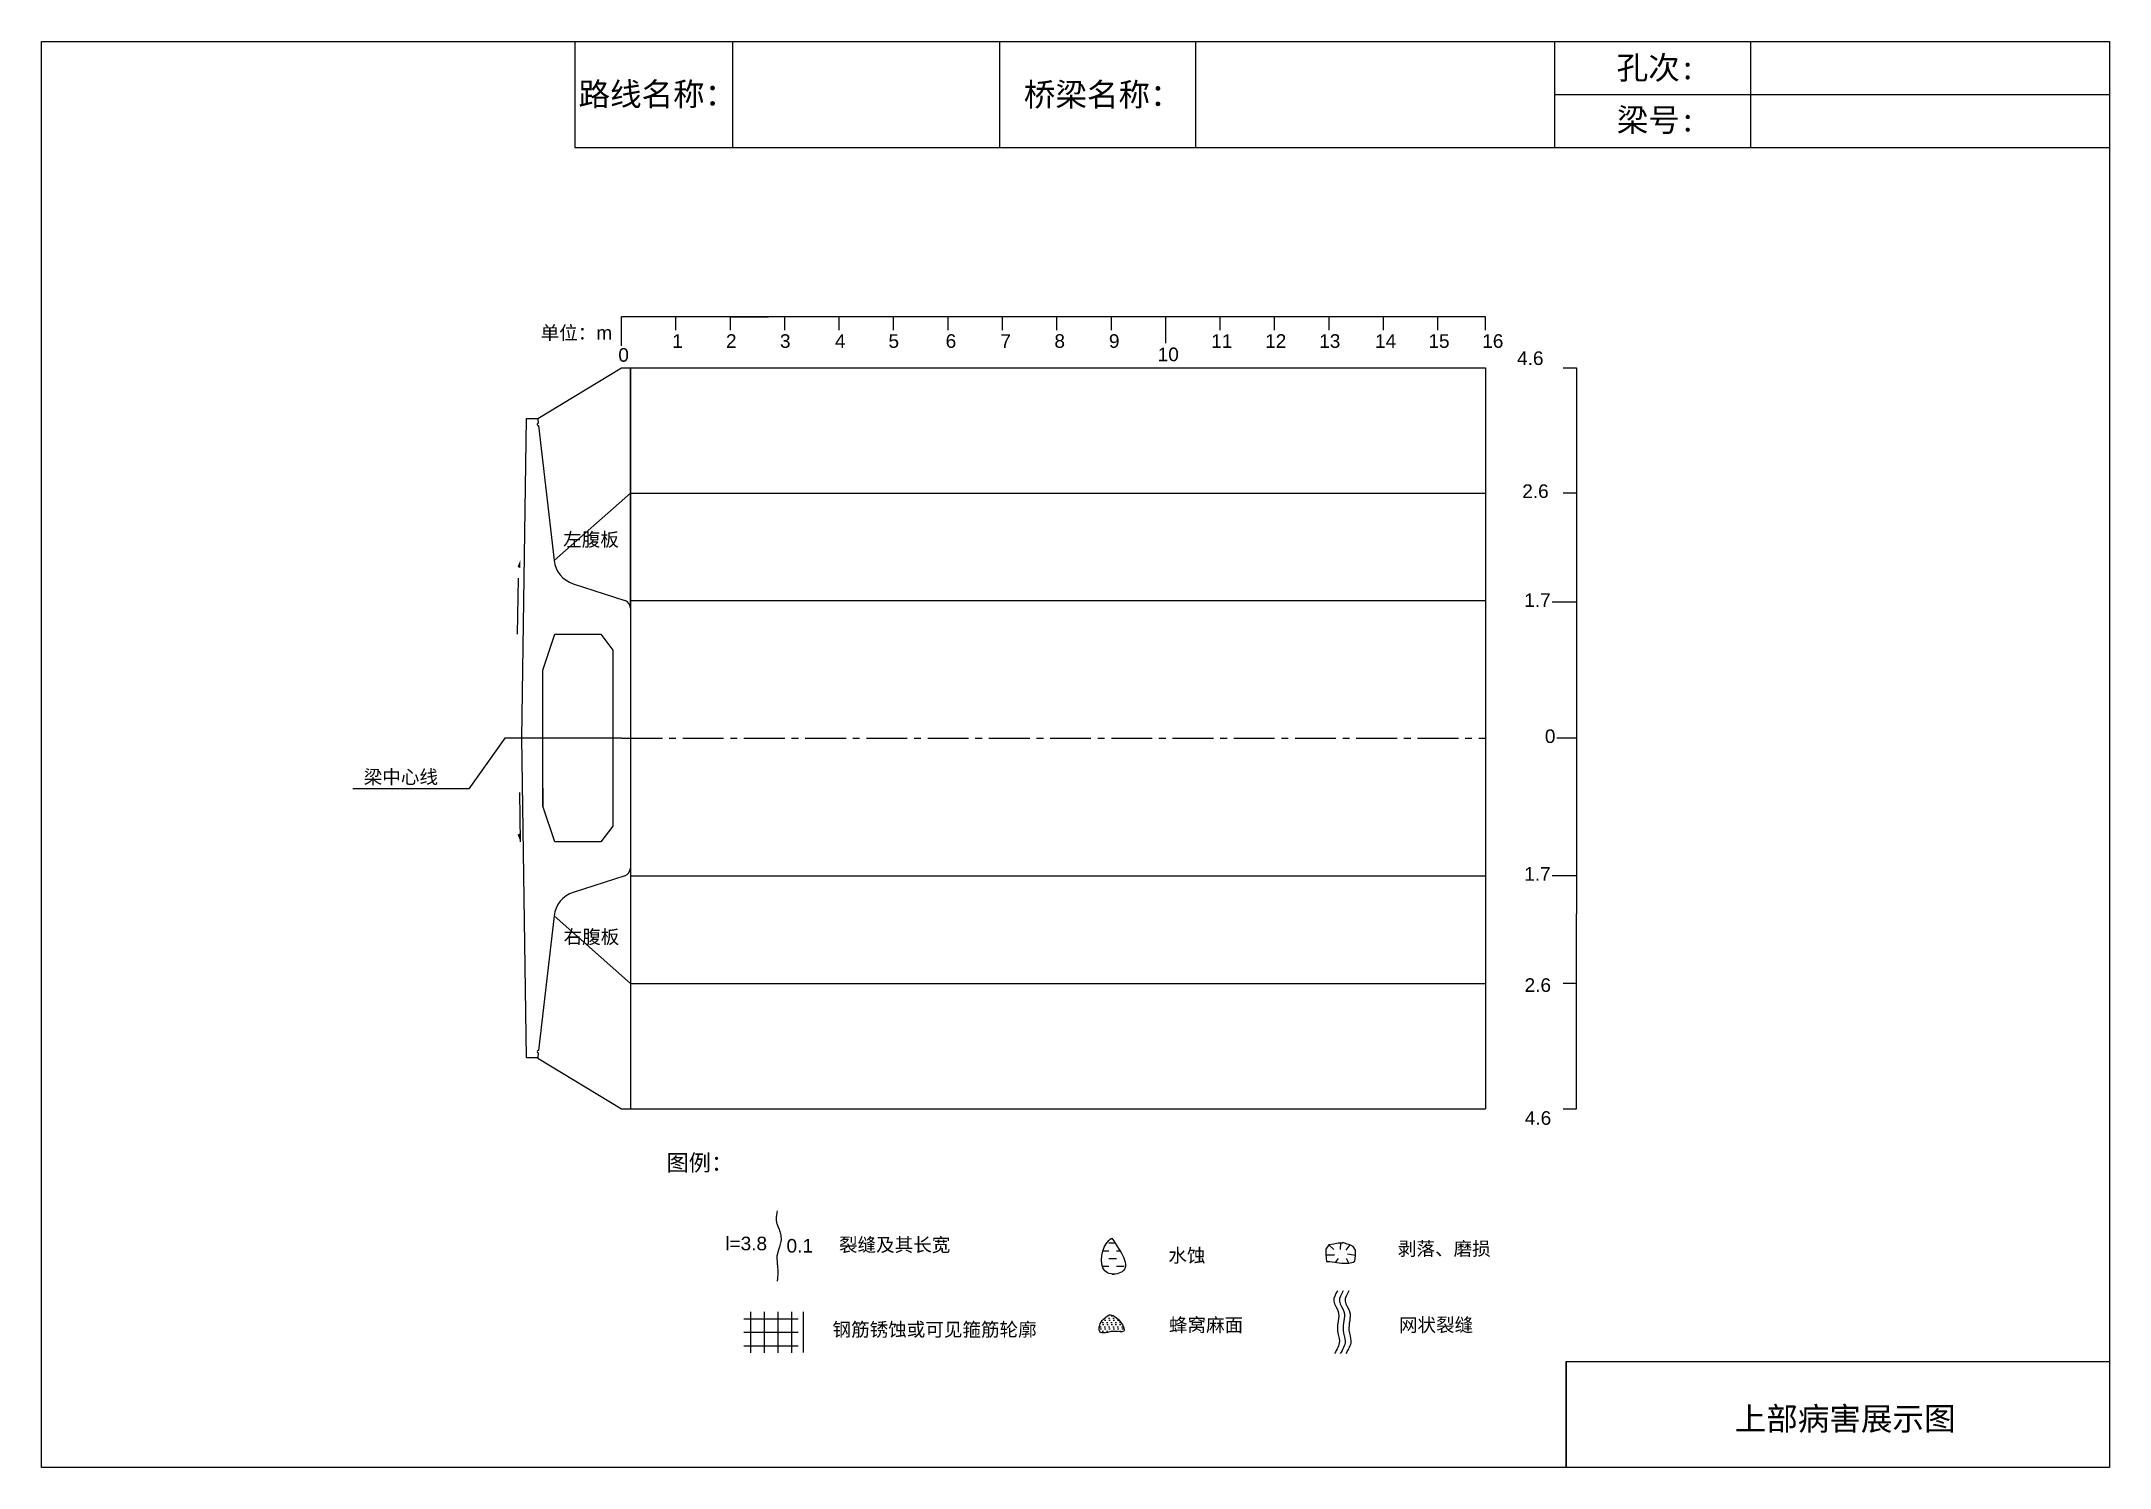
# Model space of a CAD drawing. Header units: millimetres. Extents: x 3406.7 to 3444.7, y 1817.3 to 1843.5.
import ezdxf

# ---------------------------------------------------------------- set-up
doc = ezdxf.new("R2010")
doc.units = ezdxf.units.MM
for name, pattern in [('1', [2, 1, 1]), ('CENTER2', [1.125, 0.75, -0.125, 0.125, -0.125]), ('DASHED', [0.75, 0.5, -0.25])]:
    doc.linetypes.add(name, pattern=pattern)
for name, color, linetype in [('1', 1, 'Continuous'), ('加固措施', 7, 'Continuous'), ('图层1', 7, 'Continuous'), ('病害', 5, 'Continuous')]:
    doc.layers.add(name, color=color, linetype=linetype)
doc.styles.get("Standard").update_dxf_attribs({"font": 'arial.ttf'})
doc.styles.add('汉字', font='')
doc.styles.get('汉字').set_extended_font_data('SimSun')
pattern_1 = [(0, (3124.09522, 1796.86372), (0.0396875, 0.079375), [0, -0.079375])]
pattern_2 = [(0, (2916.64387, 1767.293224), (0.0396875, 0.079375), [0, -0.079375])]
pattern_3 = [(0, (3154.36915, 1803.3162), (0.142875, 0.142875), [0.142875, -0.142875])]

# ---------------------------------------------------------------- blocks, each defined once
blk = doc.blocks.new('adfsd')
at = {"lineweight": -2, "ltscale": 0.5}
for p, q in [((1140.876, -3083.768), (1140.94, -3083.769)), ((1140.897, -3083.694), (1140.936, -3083.729)), ((1140.948, -3083.824), (1140.969, -3083.796)), ((1140.983, -3083.682), (1140.981, -3083.729)), ((1141.053, -3083.694), (1141.022, -3083.735)), ((1141.045, -3083.83), (1141.028, -3083.796)), ((1141.094, -3083.772), (1141.036, -3083.763))]:
    blk.add_line(p, q, dxfattribs=at)
blk.add_lwpolyline([(1141, -3083.682), (1140.967, -3083.682), (1140.934, -3083.69), (1140.897, -3083.694), (1140.876, -3083.727), (1140.876, -3083.768), (1140.88, -3083.818), (1140.905, -3083.818), (1140.991, -3083.83), (1141.045, -3083.83), (1141.078, -3083.822), (1141.09, -3083.814), (1141.094, -3083.772), (1141.094, -3083.735), (1141.078, -3083.707), (1141.053, -3083.694), (1141.033, -3083.69), (1141, -3083.678)], dxfattribs=at)

msp = doc.modelspace()

# ---------------------------------------------------------------- hatches: boundary and pattern name
at = {"layer": '加固措施', "lineweight": -2}
h = msp.add_hatch(dxfattribs=at)
h.set_pattern_fill('DASH', color=256, scale=0.045)
h.set_pattern_definition(pattern_3)
edge = h.paths.add_edge_path()
edge.add_spline(control_points=[(3426.317, 1821.553), (3426.281, 1821.522), (3426.114, 1821.374), (3426.07, 1820.837), (3426.74, 1820.932), (3426.492, 1821.296), (3426.317, 1821.553)], knot_values=[0, 0, 0, 0, 3.237042, 15.187225, 21.182779, 35.601669, 35.601669, 35.601669, 35.601669], degree=3, periodic=0)
h = msp.add_hatch(dxfattribs=at)
h.set_pattern_fill('DASH', color=256, scale=0.045)
h.set_pattern_definition(pattern_3)
edge = h.paths.add_edge_path()
edge.add_spline(control_points=[(3426.317, 1821.553), (3426.281, 1821.522), (3426.114, 1821.374), (3426.07, 1820.837), (3426.74, 1820.932), (3426.492, 1821.296), (3426.317, 1821.553)], knot_values=[0, 0, 0, 0, 3.237042, 15.187225, 21.182779, 35.601669, 35.601669, 35.601669, 35.601669], degree=3, periodic=0)
h = msp.add_hatch(dxfattribs=at)
h.set_pattern_fill('DOTS', scale=0.05)
h.set_pattern_definition(pattern_1)
edge = h.paths.add_edge_path()
edge.add_spline(control_points=[(3426.27, 1820.141), (3426.195, 1820.09), (3426.089, 1820.017), (3426.078, 1819.748), (3426.328, 1819.872), (3426.667, 1819.775), (3426.414, 1820.147), (3426.278, 1820.141), (3426.27, 1820.141)], knot_values=[0, 0, 0, 0, 5.205471, 7.397577, 12.944796, 16.169923, 23.88441, 24.400432, 24.400432, 24.400432, 24.400432], degree=3, periodic=0)
h = msp.add_hatch(dxfattribs=at)
h.set_pattern_fill('DOTS', scale=0.05)
h.set_pattern_definition(pattern_1)
edge = h.paths.add_edge_path()
edge.add_spline(control_points=[(3426.27, 1820.141), (3426.195, 1820.09), (3426.089, 1820.017), (3426.078, 1819.748), (3426.328, 1819.872), (3426.667, 1819.775), (3426.414, 1820.147), (3426.278, 1820.141), (3426.27, 1820.141)], knot_values=[0, 0, 0, 0, 5.205471, 7.397577, 12.944796, 16.169923, 23.88441, 24.400432, 24.400432, 24.400432, 24.400432], degree=3, periodic=0)
at = {"layer": '病害', "lineweight": -2}
h = msp.add_hatch(dxfattribs=at)
h.set_pattern_fill('DOTS', color=4, scale=0.05, style=0)
h.set_pattern_definition(pattern_2)
edge = h.paths.add_edge_path()
edge.add_spline(control_points=[(3426.27, 1820.141), (3426.195, 1820.09), (3426.089, 1820.017), (3426.078, 1819.748), (3426.328, 1819.872), (3426.667, 1819.775), (3426.414, 1820.147), (3426.278, 1820.141), (3426.27, 1820.141)], knot_values=[0, 0, 0, 0, 1.041094, 1.479515, 2.588959, 3.233985, 4.776882, 4.880086, 4.880086, 4.880086, 4.880086], degree=3, periodic=0)
h = msp.add_hatch(dxfattribs=at)
h.set_pattern_fill('DOTS', color=4, scale=0.05, style=0)
h.set_pattern_definition(pattern_2)
edge = h.paths.add_edge_path()
edge.add_spline(control_points=[(3426.27, 1820.141), (3426.195, 1820.09), (3426.089, 1820.017), (3426.078, 1819.748), (3426.328, 1819.872), (3426.667, 1819.775), (3426.414, 1820.147), (3426.278, 1820.141), (3426.27, 1820.141)], knot_values=[0, 0, 0, 0, 1.041094, 1.479515, 2.588959, 3.233985, 4.776882, 4.880086, 4.880086, 4.880086, 4.880086], degree=3, periodic=0)

# ---------------------------------------------------------------- linework, layer by layer
at = {"color": 0, "linetype": 'ByBlock'}
for p, q in [((3406.651, 1843.535), (3444.651, 1843.535)), ((3406.651, 1817.335), (3406.651, 1843.535)), ((3416.453, 1843.535), (3416.453, 1841.587)), ((3424.252, 1843.535), (3424.252, 1841.587)), ((3434.451, 1843.535), (3434.451, 1841.587)), ((3438.053, 1843.531), (3438.053, 1841.583)), ((3444.651, 1843.535), (3444.651, 1817.335)), ((3416.453, 1841.587), (3444.651, 1841.587)), ((3417.473, 1833.125), (3417.473, 1837.538)), ((3417.473, 1837.538), (3417.473, 1823.928)), ((3433.181, 1837.538), (3433.181, 1823.928)), ((3433.181, 1837.538), (3433.181, 1823.928)), ((3417.473, 1835.238), (3416.07, 1834.001)), ((3434.858, 1833.958), (3434.858, 1827.508)), ((3434.858, 1833.236), (3434.41, 1833.236)), ((3434.858, 1830.733), (3434.497, 1830.733)), ((3434.858, 1828.208), (3434.41, 1828.208)), ((3417.473, 1826.228), (3416.07, 1827.471)), ((3434.666, 1817.335), (3434.666, 1819.283)), ((3434.666, 1819.283), (3444.651, 1819.283)), ((3444.651, 1817.335), (3406.651, 1817.335))]:
    msp.add_line(p, q, dxfattribs=at)
at = {"color": 0}
for p, q in [((3417.31, 1837.944), (3417.31, 1838.473)), ((3433.181, 1838.473), (3417.31, 1838.473)), ((3417.31, 1837.944), (3417.31, 1838.473)), ((3433.181, 1838.473), (3417.31, 1838.473)), ((3418.31, 1838.231), (3418.31, 1838.473)), ((3418.31, 1838.231), (3418.31, 1838.473)), ((3419.31, 1838.231), (3419.31, 1838.473)), ((3419.31, 1838.473), (3420.01, 1838.473)), ((3419.31, 1838.231), (3419.31, 1838.473)), ((3419.31, 1838.473), (3420.01, 1838.473)), ((3420.31, 1838.231), (3420.31, 1838.473)), ((3420.31, 1838.231), (3420.31, 1838.473)), ((3421.31, 1838.231), (3421.31, 1838.473)), ((3421.31, 1838.231), (3421.31, 1838.473)), ((3422.31, 1838.231), (3422.31, 1838.473)), ((3422.31, 1838.231), (3422.31, 1838.473)), ((3423.31, 1838.231), (3423.31, 1838.473)), ((3423.31, 1838.231), (3423.31, 1838.473)), ((3424.31, 1838.231), (3424.31, 1838.473)), ((3424.31, 1838.231), (3424.31, 1838.473)), ((3425.31, 1838.231), (3425.31, 1838.473)), ((3425.31, 1838.231), (3425.31, 1838.473)), ((3426.31, 1838.231), (3426.31, 1838.473)), ((3426.31, 1838.231), (3426.31, 1838.473)), ((3427.31, 1837.99), (3427.31, 1838.473)), ((3427.31, 1837.99), (3427.31, 1838.473)), ((3428.31, 1838.231), (3428.31, 1838.473)), ((3428.31, 1838.231), (3428.31, 1838.473)), ((3429.31, 1838.231), (3429.31, 1838.473)), ((3429.31, 1838.231), (3429.31, 1838.473)), ((3430.31, 1838.231), (3430.31, 1838.473)), ((3430.31, 1838.231), (3430.31, 1838.473)), ((3431.31, 1838.231), (3431.31, 1838.473)), ((3431.31, 1838.231), (3431.31, 1838.473)), ((3432.31, 1838.231), (3432.31, 1838.473)), ((3432.31, 1838.231), (3432.31, 1838.473)), ((3433.181, 1838.231), (3433.181, 1838.473)), ((3434.608, 1837.538), (3434.858, 1837.538)), ((3434.608, 1837.538), (3434.858, 1837.538)), ((3434.858, 1837.538), (3434.858, 1835.238)), ((3434.858, 1837.538), (3434.858, 1835.238)), ((3434.858, 1835.238), (3434.608, 1835.238)), ((3434.858, 1835.238), (3434.608, 1835.238)), ((3434.858, 1835.238), (3434.858, 1833.958)), ((3434.858, 1835.238), (3434.858, 1833.958)), ((3415.168, 1830.733), (3414.507, 1829.807)), ((3415.168, 1830.733), (3414.507, 1829.807)), ((3414.507, 1829.807), (3412.374, 1829.807)), ((3414.507, 1829.807), (3412.374, 1829.807)), ((3434.858, 1826.228), (3434.858, 1827.508)), ((3434.858, 1826.228), (3434.858, 1827.508)), ((3434.858, 1826.228), (3434.608, 1826.228)), ((3434.858, 1826.228), (3434.608, 1826.228)), ((3434.858, 1823.928), (3434.858, 1826.228)), ((3434.858, 1823.928), (3434.858, 1826.228)), ((3434.608, 1823.928), (3434.858, 1823.928)), ((3434.608, 1823.928), (3434.858, 1823.928))]:
    msp.add_line(p, q, dxfattribs=at)
for p, q in [((3415.77, 1836.608), (3417.31, 1837.538)), ((3415.77, 1836.608), (3417.31, 1837.538)), ((3417.31, 1837.538), (3433.181, 1837.538)), ((3417.31, 1837.538), (3433.181, 1837.538)), ((3417.473, 1835.238), (3433.181, 1835.238)), ((3417.473, 1835.238), (3433.181, 1835.238)), ((3417.473, 1833.264), (3433.181, 1833.264)), ((3417.31, 1830.733), (3415.168, 1830.733)), ((3417.31, 1830.733), (3415.168, 1830.733)), ((3417.473, 1828.208), (3433.181, 1828.208)), ((3417.473, 1826.228), (3433.181, 1826.228)), ((3417.473, 1826.228), (3433.181, 1826.228)), ((3415.77, 1824.858), (3417.31, 1823.928)), ((3415.77, 1824.858), (3417.31, 1823.928)), ((3417.31, 1823.928), (3433.181, 1823.928)), ((3417.31, 1823.928), (3433.181, 1823.928))]:
    msp.add_line(p, q)
at = {"color": 5, "linetype": '1', "ltscale": 7.5}
for p, q in [((3415.477, 1830.736), (3415.565, 1836.608)), ((3415.565, 1836.608), (3415.77, 1836.608)), ((3415.77, 1836.608), (3415.781, 1836.52)), ((3415.786, 1836.476), (3416.07, 1834.001)), ((3416.423, 1833.57), (3417.372, 1833.264)), ((3417.473, 1833.125), (3417.473, 1828.347)), ((3415.565, 1824.864), (3415.477, 1830.736)), ((3417.372, 1828.208), (3416.423, 1827.902)), ((3416.07, 1827.471), (3415.786, 1824.996)), ((3415.77, 1824.864), (3415.565, 1824.864)), ((3415.781, 1824.952), (3415.77, 1824.864))]:
    msp.add_line(p, q, dxfattribs=at)
at = {"color": 7, "linetype": 'Continuous', "ltscale": 7.5}
for p, q in [((3415.411, 1833.672), (3415.395, 1832.644)), ((3415.453, 1828.83), (3415.439, 1829.738))]:
    msp.add_line(p, q, dxfattribs=at)
at = {"color": 1, "linetype": 'CENTER2'}
msp.add_line((3417.31, 1830.733), (3433.181, 1830.733), dxfattribs=at)
msp.add_line((3417.31, 1830.733), (3433.181, 1830.733), dxfattribs=at)
at = {"color": 2, "linetype": '1', "ltscale": 7.5}
msp.add_line((3415.863, 1829.819), (3415.863, 1829.488), dxfattribs=at)
at = {"color": 1, "linetype": 'DASHED', "ltscale": 2}
for p, q in [((3419.556, 1820.071), (3420.806, 1820.071)), ((3419.556, 1820.071), (3420.806, 1820.071)), ((3419.681, 1820.196), (3419.681, 1819.446)), ((3419.681, 1820.196), (3419.681, 1819.446)), ((3419.931, 1820.196), (3419.931, 1819.446)), ((3419.931, 1820.196), (3419.931, 1819.446)), ((3420.181, 1820.196), (3420.181, 1819.446)), ((3420.181, 1820.196), (3420.181, 1819.446)), ((3420.431, 1820.196), (3420.431, 1819.446)), ((3420.431, 1820.196), (3420.431, 1819.446)), ((3420.645, 1820.198), (3420.645, 1819.448)), ((3420.645, 1820.198), (3420.645, 1819.448)), ((3419.556, 1819.821), (3420.806, 1819.821)), ((3419.556, 1819.821), (3420.806, 1819.821)), ((3419.556, 1819.571), (3420.806, 1819.571)), ((3419.556, 1819.571), (3420.806, 1819.571))]:
    msp.add_line(p, q, dxfattribs=at)
at = {"color": 0, "linetype": 'ByBlock'}
msp.add_lwpolyline([(3406.651, 1843.535), (3444.651, 1843.535), (3444.651, 1817.335), (3406.651, 1817.335)], close=True, dxfattribs=at)
at = {"color": 5}
for centre, start, end in [((3415.783, 1836.498), 96.5602, 276.5602), ((3415.783, 1824.974), 83.4398, 263.4398)]:
    msp.add_arc(centre, 0.022, start, end, dxfattribs=at)
for points in [[(3430.463, 1820.582), (3430.396, 1820.392), (3430.476, 1820.202), (3430.463, 1819.859), (3430.5, 1819.657), (3430.408, 1819.43)], [(3430.463, 1820.582), (3430.396, 1820.392), (3430.476, 1820.202), (3430.463, 1819.859), (3430.5, 1819.657), (3430.408, 1819.43)], [(3430.569, 1820.582), (3430.502, 1820.392), (3430.582, 1820.202), (3430.569, 1819.859), (3430.606, 1819.657), (3430.514, 1819.43)], [(3430.569, 1820.582), (3430.502, 1820.392), (3430.582, 1820.202), (3430.569, 1819.859), (3430.606, 1819.657), (3430.514, 1819.43)], [(3430.674, 1820.582), (3430.606, 1820.392), (3430.686, 1820.202), (3430.674, 1819.859), (3430.71, 1819.657), (3430.618, 1819.43)], [(3430.674, 1820.582), (3430.606, 1820.392), (3430.686, 1820.202), (3430.674, 1819.859), (3430.71, 1819.657), (3430.618, 1819.43)]]:
    msp.add_spline(points, degree=3)
at = {"lineweight": -2}
msp.add_spline([(3426.27, 1820.141), (3426.095, 1819.948), (3426.095, 1819.838), (3426.373, 1819.838), (3426.534, 1819.838), (3426.295, 1820.141), (3426.27, 1820.141)], degree=3, dxfattribs=at)
msp.add_spline([(3426.27, 1820.141), (3426.095, 1819.948), (3426.095, 1819.838), (3426.373, 1819.838), (3426.534, 1819.838), (3426.295, 1820.141), (3426.27, 1820.141)], degree=3, dxfattribs=at)
at = {"color": 7}
for points in [[(3415.453, 1834.015), (3415.452, 1833.938), (3415.4, 1833.88), (3415.451, 1833.86)], [(3415.453, 1828.83), (3415.452, 1828.908), (3415.4, 1828.966), (3415.451, 1828.986)]]:
    msp.add_solid(points, dxfattribs=at)
at = {"layer": '1', "color": 5, "linetype": '1', "ltscale": 7.5}
for p, q in [((3415.863, 1831.984), (3416.083, 1832.644)), ((3416.083, 1832.644), (3416.93, 1832.644)), ((3416.93, 1832.644), (3417.15, 1832.351)), ((3417.15, 1832.351), (3417.15, 1829.121)), ((3415.863, 1829.488), (3415.863, 1831.984)), ((3416.083, 1828.828), (3415.863, 1829.488)), ((3417.15, 1829.121), (3416.93, 1828.828)), ((3416.93, 1828.828), (3416.083, 1828.828))]:
    msp.add_line(p, q, dxfattribs=at)
for centre, major_axis, start_param, end_param in [((3416.581, 1834.059), (-0.363, 0.363), 0.899895, 2.044152), ((3417.326, 1833.125), (-0.104, 0.104), 3.926991, 5.185745), ((3417.326, 1828.347), (-0.104, -0.104), 1.09744, 2.356194), ((3416.581, 1827.413), (-0.363, 0.363), 5.809829, 6.954086)]:
    msp.add_ellipse(centre, major_axis=major_axis, ratio=1, start_param=start_param, end_param=end_param, dxfattribs=at)
at = {"layer": '加固措施', "lineweight": -2}
msp.add_spline([(3426.317, 1821.553), (3426.216, 1821.448), (3426.239, 1820.911), (3426.508, 1820.933), (3426.317, 1821.553)], degree=3, dxfattribs=at)
msp.add_spline([(3426.317, 1821.553), (3426.216, 1821.448), (3426.239, 1820.911), (3426.508, 1820.933), (3426.317, 1821.553)], degree=3, dxfattribs=at)
at = {"layer": '图层1', "lineweight": -2}
msp.add_open_spline([(3420.17, 1822.052), (3420.167, 1822.036), (3420.165, 1822.021), (3420.157, 1821.975), (3420.153, 1821.946), (3420.152, 1821.905), (3420.152, 1821.892), (3420.153, 1821.871), (3420.154, 1821.864), (3420.157, 1821.849), (3420.158, 1821.841), (3420.165, 1821.814), (3420.173, 1821.792), (3420.191, 1821.746), (3420.201, 1821.721), (3420.221, 1821.666), (3420.23, 1821.637), (3420.239, 1821.586), (3420.241, 1821.566), (3420.242, 1821.527), (3420.24, 1821.508), (3420.235, 1821.471), (3420.232, 1821.454), (3420.223, 1821.42), (3420.219, 1821.404), (3420.206, 1821.364), (3420.198, 1821.341), (3420.184, 1821.298), (3420.178, 1821.278), (3420.171, 1821.25), (3420.169, 1821.241), (3420.167, 1821.226), (3420.166, 1821.219), (3420.165, 1821.204), (3420.164, 1821.197), (3420.164, 1821.17), (3420.165, 1821.149), (3420.169, 1821.104), (3420.171, 1821.08), (3420.176, 1821.037), (3420.177, 1821.02), (3420.18, 1820.987), (3420.18, 1820.972), (3420.181, 1820.942), (3420.181, 1820.927), (3420.18, 1820.882), (3420.178, 1820.854), (3420.175, 1820.804), (3420.173, 1820.782), (3420.171, 1820.761)], degree=3, knots=[0, 0, 0, 0, 0.93103, 0.93103, 2.904338, 2.904338, 3.933552, 3.933552, 4.598026, 4.598026, 5.2625, 5.2625, 6.799065, 6.799065, 8.335629, 8.335629, 9.872194, 9.872194, 10.744529, 10.744529, 11.616864, 11.616864, 12.4892, 12.4892, 13.361535, 13.361535, 14.755665, 14.755665, 16.149795, 16.149795, 16.835641, 16.835641, 17.410365, 17.410365, 17.98509, 17.98509, 19.45733, 19.45733, 20.929571, 20.929571, 21.910052, 21.910052, 22.722819, 22.722819, 23.535585, 23.535585, 25.161117, 25.161117, 26.428502, 26.428502, 26.428502, 26.428502], dxfattribs=at)
msp.add_open_spline([(3420.17, 1822.052), (3420.167, 1822.036), (3420.165, 1822.021), (3420.157, 1821.975), (3420.153, 1821.946), (3420.152, 1821.905), (3420.152, 1821.892), (3420.153, 1821.871), (3420.154, 1821.864), (3420.157, 1821.849), (3420.158, 1821.841), (3420.165, 1821.814), (3420.173, 1821.792), (3420.191, 1821.746), (3420.201, 1821.721), (3420.221, 1821.666), (3420.23, 1821.637), (3420.239, 1821.586), (3420.241, 1821.566), (3420.242, 1821.527), (3420.24, 1821.508), (3420.235, 1821.471), (3420.232, 1821.454), (3420.223, 1821.42), (3420.219, 1821.404), (3420.206, 1821.364), (3420.198, 1821.341), (3420.184, 1821.298), (3420.178, 1821.278), (3420.171, 1821.25), (3420.169, 1821.241), (3420.167, 1821.226), (3420.166, 1821.219), (3420.165, 1821.204), (3420.164, 1821.197), (3420.164, 1821.17), (3420.165, 1821.149), (3420.169, 1821.104), (3420.171, 1821.08), (3420.176, 1821.037), (3420.177, 1821.02), (3420.18, 1820.987), (3420.18, 1820.972), (3420.181, 1820.942), (3420.181, 1820.927), (3420.18, 1820.882), (3420.178, 1820.854), (3420.175, 1820.804), (3420.173, 1820.782), (3420.171, 1820.761)], degree=3, knots=[0, 0, 0, 0, 0.93103, 0.93103, 2.904338, 2.904338, 3.933552, 3.933552, 4.598026, 4.598026, 5.2625, 5.2625, 6.799065, 6.799065, 8.335629, 8.335629, 9.872194, 9.872194, 10.744529, 10.744529, 11.616864, 11.616864, 12.4892, 12.4892, 13.361535, 13.361535, 14.755665, 14.755665, 16.149795, 16.149795, 16.835641, 16.835641, 17.410365, 17.410365, 17.98509, 17.98509, 19.45733, 19.45733, 20.929571, 20.929571, 21.910052, 21.910052, 22.722819, 22.722819, 23.535585, 23.535585, 25.161117, 25.161117, 26.428502, 26.428502, 26.428502, 26.428502], dxfattribs=at)
at = {"layer": '病害', "color": 5}
for p, q in [((3416.453, 1843.535), (3416.453, 1841.587)), ((3424.252, 1843.535), (3424.252, 1841.587)), ((3434.451, 1843.535), (3434.451, 1841.587)), ((3444.651, 1843.535), (3444.651, 1841.587)), ((3416.453, 1841.587), (3434.411, 1841.587)), ((3434.411, 1841.587), (3444.651, 1841.587)), ((3434.666, 1819.283), (3444.651, 1819.283)), ((3434.666, 1819.283), (3434.666, 1817.335))]:
    msp.add_line(p, q, dxfattribs=at)
at = {"layer": '病害', "color": 0}
for p, q in [((3419.349, 1843.535), (3419.349, 1841.587)), ((3427.853, 1843.535), (3427.853, 1841.587)), ((3434.452, 1842.557), (3444.651, 1842.557))]:
    msp.add_line(p, q, dxfattribs=at)

# ---------------------------------------------------------------- block references
at = {"color": 0, "xscale": 2.5, "yscale": 2.5, "zscale": 2.5}
msp.add_blockref('adfsd', (578.06, 9530.664), dxfattribs=at)
msp.add_blockref('adfsd', (578.06, 9530.664), dxfattribs=at)

# ---------------------------------------------------------------- texts
for s, p in [('单位：m', (3415.824, 1838.056)), ('单位：m', (3415.824, 1838.056)), ('1', (3418.241, 1837.905)), ('1', (3418.241, 1837.905)), ('2', (3419.23, 1837.905)), ('2', (3419.23, 1837.905)), ('3', (3420.221, 1837.905)), ('3', (3420.221, 1837.905)), ('4', (3421.231, 1837.905)), ('4', (3421.231, 1837.905)), ('5', (3422.215, 1837.905)), ('5', (3422.215, 1837.905)), ('6', (3423.265, 1837.905)), ('6', (3423.265, 1837.905)), ('7', (3424.272, 1837.905)), ('7', (3424.272, 1837.905)), ('8', (3425.264, 1837.905)), ('8', (3425.264, 1837.905)), ('9', (3426.265, 1837.905)), ('9', (3426.265, 1837.905)), ('11', (3428.144, 1837.905)), ('11', (3428.144, 1837.905)), ('12', (3429.135, 1837.905)), ('12', (3429.135, 1837.905)), ('13', (3430.129, 1837.905)), ('13', (3430.129, 1837.905)), ('14', (3431.154, 1837.905)), ('14', (3431.154, 1837.905)), ('15', (3432.135, 1837.905)), ('15', (3432.135, 1837.905)), ('16', (3433.124, 1837.905)), ('16', (3433.124, 1837.905)), ('0', (3417.251, 1837.65)), ('0', (3417.251, 1837.65)), ('10', (3427.161, 1837.66)), ('10', (3427.161, 1837.66)), ('4.6', (3433.764, 1837.59)), ('2.6', (3433.859, 1835.147)), ('左腹板', (3416.238, 1834.259)), ('左腹板', (3416.238, 1834.259)), ('1.7', (3433.896, 1833.145)), ('0', (3434.275, 1830.646)), ('梁中心线', (3412.574, 1829.898)), ('梁中心线', (3412.574, 1829.898)), ('1.7', (3433.896, 1828.117)), ('右腹板', (3416.246, 1826.96)), ('右腹板', (3416.246, 1826.96)), ('2.6', (3433.902, 1826.074)), ('4.6', (3433.906, 1823.632))]:
    msp.add_text(s, height=0.25).set_placement(p)
at = {"layer": '图层1', "style": '汉字'}
for s, p in [('孔次:', (3435.594, 1842.839)), ('路线名称：', (3416.519, 1842.353)), ('桥梁名称：', (3424.702, 1842.346)), ('梁号:', (3435.596, 1841.879)), ('上部病害展示图', (3437.762, 1818.021))]:
    msp.add_text(s, height=0.425, dxfattribs=at).set_placement(p)
at = {"layer": '图层1', "lineweight": -2, "attachment_point": 1}
for s, insert, char_height in [('图例：', (3418.135, 1823.086), 0.3), ('图例：', (3418.135, 1823.086), 0.3), ('l=3.8', (3419.217, 1821.577), 0.25), ('l=3.8', (3419.217, 1821.577), 0.25), ('0.1', (3420.342, 1821.535), 0.25), ('0.1', (3420.342, 1821.535), 0.25), ('裂缝及其长宽', (3421.305, 1821.553), 0.25), ('裂缝及其长宽', (3421.305, 1821.553), 0.25), ('水蚀', (3427.357, 1821.356), 0.25), ('水蚀', (3427.357, 1821.356), 0.25), ('剥落、磨损', (3431.574, 1821.482), 0.25), ('剥落、磨损', (3431.574, 1821.482), 0.25), ('钢筋锈蚀或可见箍筋轮廓', (3421.187, 1819.997), 0.25), ('钢筋锈蚀或可见箍筋轮廓', (3421.187, 1819.997), 0.25), ('蜂窝麻面', (3427.367, 1820.081), 0.25), ('蜂窝麻面', (3427.367, 1820.081), 0.25), ('网状裂缝', (3431.593, 1820.081), 0.25), ('网状裂缝', (3431.593, 1820.081), 0.25)]:
    msp.add_mtext(s, dxfattribs=dict(at, insert=insert, char_height=char_height))

doc.saveas('drawing.dxf')
